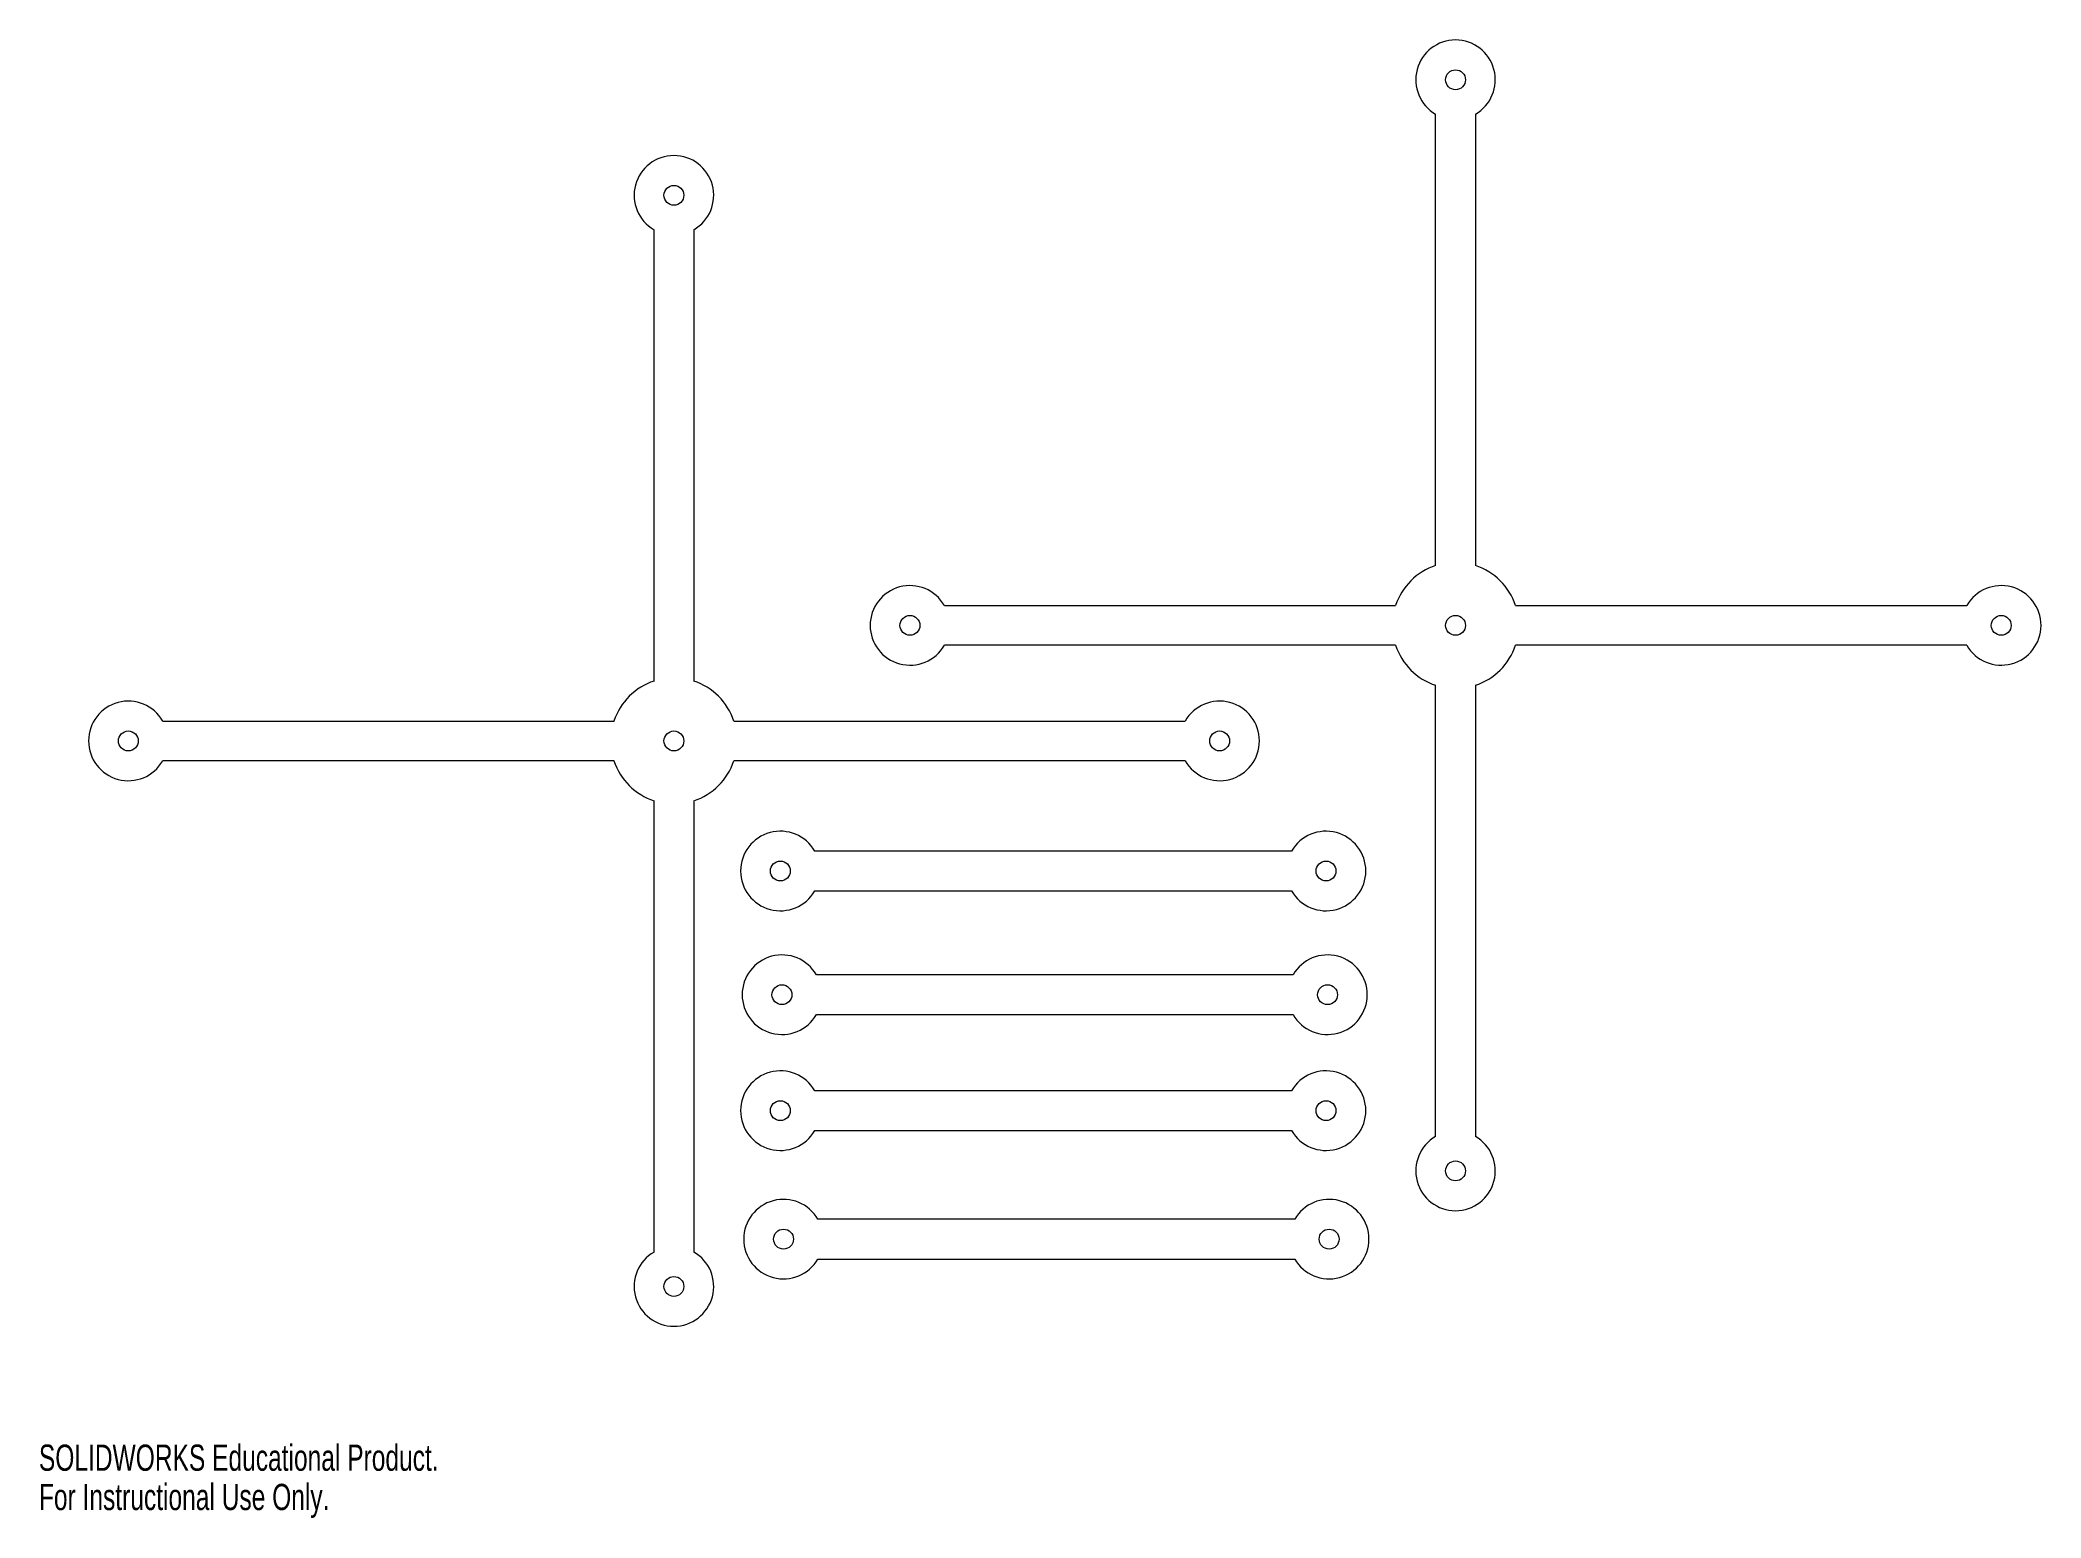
# Model space of a CAD drawing. Header units: millimetres. Extents: x 0 to 201, y 0 to 149.
import ezdxf

# ---------------------------------------------------------------- set-up
doc = ezdxf.new("R2010")
doc.units = ezdxf.units.MM
doc.styles.add('SLDTEXTSTYLE0', font='TXT', dxfattribs={"width": 0.7})

msp = doc.modelspace()

# ---------------------------------------------------------------- linework, layer by layer
at = {"color": 7, "linetype": 'Continuous', "lineweight": 15}
for p, q in [((140.44, 95.76), (140.44, 141.13)), ((144.44, 141.13), (144.44, 95.76)), ((61.85, 84.14), (61.85, 129.51)), ((65.85, 129.51), (65.85, 84.14)), ((91.04, 91.73), (136.41, 91.73)), ((148.47, 91.73), (193.84, 91.73)), ((136.41, 87.73), (91.04, 87.73)), ((193.84, 87.73), (148.47, 87.73)), ((140.44, 38.33), (140.44, 83.71)), ((144.44, 83.71), (144.44, 38.33)), ((12.45, 80.11), (57.83, 80.11)), ((69.88, 80.11), (115.25, 80.11)), ((57.83, 76.11), (12.45, 76.11)), ((115.25, 76.11), (69.88, 76.11)), ((61.85, 26.71), (61.85, 72.09)), ((65.85, 72.09), (65.85, 26.71)), ((125.95, 67.03), (78.02, 67.03)), ((78.02, 63.03), (125.95, 63.03)), ((126.11, 54.59), (78.17, 54.59)), ((78.17, 50.59), (126.11, 50.59)), ((125.95, 42.93), (78.02, 42.93)), ((78.02, 38.93), (125.95, 38.93)), ((126.27, 30.01), (78.33, 30.01)), ((78.33, 26.01), (126.27, 26.01))]:
    msp.add_line(p, q, dxfattribs=at)
for centre in [(142.44, 144.6), (63.85, 132.98), (87.58, 89.73), (142.44, 89.73), (197.31, 89.73), (8.99, 78.11), (63.85, 78.11), (118.72, 78.11), (74.55, 65.03), (129.42, 65.03), (74.71, 52.59), (129.57, 52.59), (74.55, 40.93), (129.42, 40.93), (142.44, 34.87), (74.87, 28.01), (129.73, 28.01), (63.85, 23.25)]:
    msp.add_circle(centre, 1, dxfattribs=at)
for centre, radius, start, end in [((142.44, 144.6), 4, 300, 240), ((63.85, 132.98), 4, 300, 240), ((142.44, 89.73), 6.35, 108.3584, 161.6416), ((142.44, 89.73), 6.35, 18.3584, 71.6416), ((87.58, 89.73), 4, 30, 330), ((197.31, 89.73), 4, 210, 150), ((142.44, 89.73), 6.35, 198.3584, 251.6416), ((142.44, 89.73), 6.35, 288.3584, 341.6416), ((63.85, 78.11), 6.35, 108.3584, 161.6416), ((63.85, 78.11), 6.35, 18.3584, 71.6416), ((8.99, 78.11), 4, 30, 330), ((118.72, 78.11), 4, 210, 150), ((63.85, 78.11), 6.35, 198.3584, 251.6416), ((63.85, 78.11), 6.35, 288.3584, 341.6416), ((74.55, 65.03), 4, 30, 330), ((129.42, 65.03), 4, 210, 150), ((74.71, 52.59), 4, 30, 330), ((129.57, 52.59), 4, 210, 150), ((74.55, 40.93), 4, 30, 330), ((129.42, 40.93), 4, 210, 150), ((142.44, 34.87), 4, 120, 60), ((74.87, 28.01), 4, 30, 330), ((129.73, 28.01), 4, 210, 150), ((63.85, 23.25), 4, 120, 60)]:
    msp.add_arc(centre, radius, start, end, dxfattribs=at)

# ---------------------------------------------------------------- texts
at = {"color": 7, "linetype": 'Continuous', "char_height": 2.6365, "attachment_point": 1, "style": 'SLDTEXTSTYLE0'}
for s, insert in [('SOLIDWORKS Educational Product.', (0, 7.35)), ('For Instructional Use Only.', (0, 3.4))]:
    msp.add_mtext(s, dxfattribs=dict(at, insert=insert))

doc.saveas('drawing.dxf')
